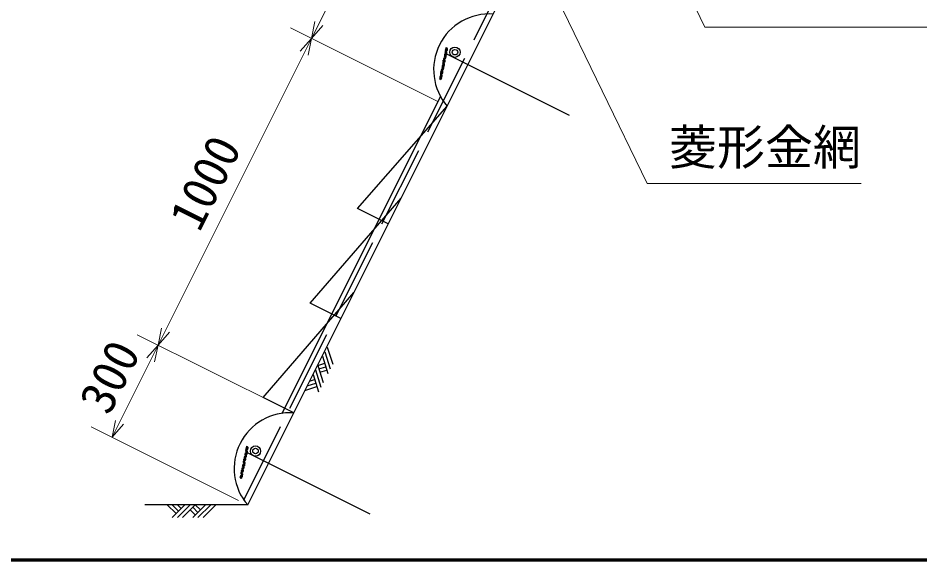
# Model space of a CAD drawing. Units: millimetres, scale not verified. Extents: x 400 to 16400, y 400 to 11650.
# Drawn here: x 12436 to 15065, y 400 to 1980 of the extents above; entities that cross this region are included whole.
import ezdxf
from ezdxf.enums import TextEntityAlignment as Align

# ---------------------------------------------------------------- set-up
doc = ezdxf.new("R2010")
doc.units = ezdxf.units.MM
doc.header["$LTSCALE"] = 40
doc.linetypes.add('DASHED', pattern=[7.5, 6, -1.5])
for name, color, linetype, lineweight in [('C-STR', 1, 'Continuous', 25), ('C-STR-DIM', 1, 'Continuous', 13), ('C-STR-HTXT', 1, 'Continuous', 13), ('C-TTL', 2, 'Continuous', 70)]:
    doc.layers.add(name, color=color, linetype=linetype, lineweight=lineweight)
doc.styles.add('ＭＳ ゴシック', font='')
doc.styles.get('ＭＳ ゴシック').set_extended_font_data('MS Gothic')

msp = doc.modelspace()

# ---------------------------------------------------------------- linework, layer by layer
at = {"layer": 'C-STR', "linetype": 'DASHED'}
msp.add_line((13094.29, 574.56), (15036.25, 4458.48), dxfattribs=at)
at = {"layer": 'C-STR', "color": 7}
for p, q in [((13105.55, 560.38), (15050.93, 4451.14)), ((13685.03, 1875.88), (14042.8, 1696.99)), ((13205.55, 827.46), (13667.43, 1751.22)), ((13330.62, 1007.19), (13346.35, 957.1)), ((13337.56, 1020.48), (13353.29, 970.4)), ((13309.79, 967.3), (13330.03, 973.65)), ((13323.67, 993.89), (13339.4, 943.8)), ((13302.85, 954), (13318.58, 903.91)), ((13309.79, 967.3), (13325.52, 917.21)), ((13312.97, 957.18), (13333.21, 963.53)), ((13316.15, 947.06), (13336.39, 953.41)), ((13285.67, 921.09), (13300.6, 925.78)), ((13295.91, 940.7), (13311.64, 890.61)), ((13271.79, 894.49), (13306.95, 905.54)), ((13278.73, 907.79), (13303.77, 915.66)), ((13103.66, 713.12), (13461.43, 534.24)), ((12976.87, 560.38), (12805.55, 560.38)), ((12870.68, 561.13), (12896.74, 535.07)), ((12922.8, 561.13), (12885.68, 524.01)), ((12885.68, 561.13), (12904.24, 542.57)), ((12937.8, 561.13), (12900.68, 524.01)), ((12900.68, 561.13), (12911.74, 550.07)), ((12952.8, 561.13), (12915.68, 524.01)), ((12945.3, 553.63), (12960.3, 538.63)), ((12982.8, 561.13), (12945.68, 524.01)), ((12952.8, 561.13), (12967.8, 546.13)), ((12997.8, 561.13), (12960.68, 524.01)), ((13012.8, 561.13), (12975.68, 524.01)), ((13105.55, 560.38), (12976.87, 560.38)), ((12937.8, 546.13), (12952.8, 531.13))]:
    msp.add_line(p, q, dxfattribs=at)
at = {"layer": 'C-STR', "color": 6}
for p, q in [((13683.47, 1894.35), (13683.26, 1893.31)), ((13683.47, 1894.35), (13685.79, 1893.54)), ((13687.91, 1890.45), (13685.79, 1893.54)), ((13679.14, 1873.46), (13678.71, 1871.38)), ((13681.17, 1866.57), (13679.06, 1869.66)), ((13680.14, 1874.91), (13683.31, 1876.9)), ((13681.42, 1884.43), (13680.98, 1882.34)), ((13683.36, 1868.52), (13681.25, 1871.61)), ((13683.45, 1877.53), (13681.33, 1880.62)), ((13681.38, 1872.24), (13684.55, 1874.24)), ((13682.42, 1885.87), (13685.59, 1887.87)), ((13683.28, 1864.71), (13683.71, 1866.8)), ((13685.64, 1879.49), (13683.52, 1882.58)), ((13685.72, 1888.5), (13683.6, 1891.59)), ((13683.65, 1883.21), (13686.82, 1885.2)), ((13685.55, 1875.68), (13685.98, 1877.77)), ((13687.82, 1886.65), (13688.25, 1888.73)), ((13672.32, 1840.56), (13671.89, 1838.48)), ((13673.33, 1842.01), (13676.35, 1844.04)), ((13674.6, 1851.53), (13674.16, 1849.44)), ((13676.48, 1844.66), (13674.51, 1847.72)), ((13674.56, 1839.34), (13677.73, 1841.34)), ((13675.6, 1852.97), (13678.77, 1854.97)), ((13676.87, 1862.5), (13676.44, 1860.41)), ((13678.82, 1846.58), (13676.7, 1849.68)), ((13678.9, 1855.6), (13676.78, 1858.69)), ((13676.83, 1850.31), (13680, 1852.3)), ((13677.87, 1863.94), (13681.04, 1865.93)), ((13678.73, 1842.78), (13679.16, 1844.87)), ((13681.09, 1857.55), (13678.97, 1860.64)), ((13679.1, 1861.28), (13682.28, 1863.27)), ((13681, 1853.74), (13681.44, 1855.83)), ((13667.78, 1818.63), (13667.35, 1816.54)), ((13669.81, 1811.73), (13667.69, 1814.82)), ((13668.78, 1820.07), (13671.95, 1822.07)), ((13670.05, 1829.6), (13669.62, 1827.51)), ((13672, 1813.68), (13669.88, 1816.77)), ((13672.08, 1822.7), (13669.96, 1825.79)), ((13670.01, 1817.41), (13673.18, 1819.4)), ((13671.05, 1831.04), (13674.22, 1833.03)), ((13674.27, 1824.65), (13672.16, 1827.74)), ((13672.23, 1822.35), (13672.22, 1822.32)), ((13672.22, 1822.32), (13672.47, 1822.34)), ((13672.47, 1822.34), (13672.22, 1822.32)), ((13672.22, 1822.29), (13672.47, 1822.34)), ((13672.47, 1822.34), (13672.22, 1822.29)), ((13672.22, 1822.32), (13672.22, 1822.29)), ((13672.22, 1822.29), (13672.23, 1822.26)), ((13672.24, 1822.38), (13672.23, 1822.35)), ((13672.23, 1822.35), (13672.47, 1822.34)), ((13672.47, 1822.34), (13672.23, 1822.35)), ((13672.23, 1822.26), (13672.47, 1822.34)), ((13672.47, 1822.34), (13672.23, 1822.26)), ((13672.23, 1822.26), (13672.25, 1822.23)), ((13674.35, 1833.66), (13672.24, 1836.75)), ((13672.26, 1822.41), (13672.24, 1822.38)), ((13672.24, 1822.38), (13672.47, 1822.34)), ((13672.47, 1822.34), (13672.24, 1822.38)), ((13672.25, 1822.23), (13672.47, 1822.34)), ((13672.47, 1822.34), (13672.25, 1822.23)), ((13672.25, 1822.23), (13672.28, 1822.21)), ((13672.29, 1822.42), (13672.26, 1822.41)), ((13672.26, 1822.41), (13672.47, 1822.34)), ((13672.47, 1822.34), (13672.26, 1822.41)), ((13672.28, 1822.21), (13672.47, 1822.34)), ((13672.47, 1822.34), (13672.28, 1822.21)), ((13672.28, 1822.21), (13672.31, 1822.19)), ((13672.29, 1828.37), (13675.46, 1830.37)), ((13672.32, 1822.44), (13672.29, 1822.42)), ((13672.29, 1822.42), (13672.47, 1822.34)), ((13672.47, 1822.34), (13672.29, 1822.42)), ((13672.31, 1822.19), (13672.47, 1822.34)), ((13672.47, 1822.34), (13672.31, 1822.19)), ((13672.31, 1822.19), (13672.34, 1822.19)), ((13672.35, 1822.44), (13672.32, 1822.44)), ((13672.32, 1822.44), (13672.47, 1822.34)), ((13672.47, 1822.34), (13672.32, 1822.44)), ((13672.34, 1822.19), (13672.47, 1822.34)), ((13672.47, 1822.34), (13672.34, 1822.19)), ((13672.34, 1822.19), (13672.37, 1822.19)), ((13672.38, 1822.43), (13672.35, 1822.44)), ((13672.35, 1822.44), (13672.47, 1822.34)), ((13672.47, 1822.34), (13672.35, 1822.44)), ((13672.37, 1822.19), (13672.47, 1822.34)), ((13672.47, 1822.34), (13672.37, 1822.19)), ((13672.37, 1822.19), (13672.4, 1822.2)), ((13672.41, 1822.42), (13672.38, 1822.43)), ((13672.38, 1822.43), (13672.47, 1822.34)), ((13672.47, 1822.34), (13672.38, 1822.43)), ((13672.4, 1822.2), (13672.47, 1822.34)), ((13672.47, 1822.34), (13672.4, 1822.2)), ((13672.4, 1822.2), (13672.43, 1822.22)), ((13672.44, 1822.4), (13672.41, 1822.42)), ((13672.41, 1822.42), (13672.47, 1822.34)), ((13672.47, 1822.34), (13672.41, 1822.42)), ((13672.43, 1822.22), (13672.47, 1822.34)), ((13672.47, 1822.34), (13672.43, 1822.22)), ((13672.43, 1822.22), (13672.45, 1822.25)), ((13672.46, 1822.37), (13672.44, 1822.4)), ((13672.44, 1822.4), (13672.47, 1822.34)), ((13672.47, 1822.34), (13672.44, 1822.4)), ((13672.45, 1822.25), (13672.47, 1822.34)), ((13672.47, 1822.34), (13672.45, 1822.25)), ((13672.45, 1822.25), (13672.46, 1822.28)), ((13672.47, 1822.34), (13672.46, 1822.37)), ((13672.46, 1822.28), (13672.47, 1822.34)), ((13672.47, 1822.34), (13672.46, 1822.28)), ((13672.46, 1822.28), (13672.47, 1822.31)), ((13672.47, 1822.31), (13672.47, 1822.34)), ((13674.19, 1820.84), (13674.62, 1822.93)), ((13676.55, 1835.62), (13674.43, 1838.71)), ((13676.46, 1831.81), (13676.89, 1833.9)), ((13665.51, 1807.66), (13665.11, 1805.57)), ((13667.8, 1800.38), (13665.42, 1803.85)), ((13666.51, 1809.1), (13669.68, 1811.1)), ((13670.27, 1801.93), (13667.61, 1805.81)), ((13667.74, 1806.44), (13670.91, 1808.43)), ((13667.8, 1800.38), (13670.27, 1801.93)), ((13671.91, 1809.88), (13672.35, 1811.96)), ((13425.75, 1424.4), (13686.93, 1723.14)), ((13288.01, 1148.92), (13552.76, 1454.81)), ((13515.2, 1379.68), (13425.75, 1424.4)), ((13150.27, 873.43), (13415.02, 1179.33)), ((13377.46, 1104.2), (13288.01, 1148.92)), ((13239.71, 828.71), (13150.27, 873.43))]:
    msp.add_line(p, q, dxfattribs=at)
at = {"layer": 'C-STR'}
for p, q in [((13097.76, 710.71), (13097.33, 708.62)), ((13098.77, 712.15), (13101.94, 714.15)), ((13100.04, 721.68), (13099.6, 719.59)), ((13102.07, 714.78), (13099.95, 717.87)), ((13100, 709.49), (13103.17, 711.48)), ((13101.04, 723.12), (13104.21, 725.11)), ((13102.09, 731.6), (13101.88, 730.56)), ((13102.09, 731.6), (13104.41, 730.79)), ((13104.26, 716.73), (13102.14, 719.82)), ((13104.34, 725.74), (13102.22, 728.83)), ((13102.27, 720.45), (13105.44, 722.45)), ((13104.17, 712.92), (13104.6, 715.01)), ((13106.53, 727.7), (13104.41, 730.79)), ((13106.44, 723.89), (13106.88, 725.98)), ((13093.22, 688.78), (13092.79, 686.69)), ((13095.11, 681.91), (13093.13, 684.97)), ((13094.22, 690.22), (13097.39, 692.21)), ((13095.49, 699.74), (13095.06, 697.65)), ((13097.44, 683.83), (13095.32, 686.92)), ((13097.52, 692.84), (13095.4, 695.93)), ((13095.45, 687.55), (13098.63, 689.55)), ((13096.49, 701.18), (13099.66, 703.18)), ((13099.71, 694.8), (13097.6, 697.89)), ((13099.79, 703.81), (13097.68, 706.9)), ((13097.73, 698.52), (13100.9, 700.51)), ((13099.63, 690.99), (13100.06, 693.08)), ((13101.99, 705.76), (13099.87, 708.85)), ((13101.9, 701.96), (13102.33, 704.04)), ((13087.4, 657.32), (13090.57, 659.31)), ((13088.67, 666.84), (13088.24, 664.75)), ((13090.7, 659.94), (13088.59, 663.03)), ((13089.67, 668.28), (13092.85, 670.28)), ((13090.95, 677.81), (13090.51, 675.72)), ((13092.89, 661.9), (13090.78, 664.99)), ((13090.85, 659.6), (13090.84, 659.56)), ((13090.84, 659.56), (13091.09, 659.59)), ((13091.09, 659.59), (13090.84, 659.56)), ((13090.84, 659.53), (13091.09, 659.59)), ((13091.09, 659.59), (13090.84, 659.53)), ((13090.84, 659.56), (13090.84, 659.53)), ((13090.84, 659.53), (13090.86, 659.5)), ((13090.86, 659.63), (13090.85, 659.6)), ((13090.85, 659.6), (13091.09, 659.59)), ((13091.09, 659.59), (13090.85, 659.6)), ((13092.98, 670.91), (13090.86, 674)), ((13090.88, 659.65), (13090.86, 659.63)), ((13090.86, 659.63), (13091.09, 659.59)), ((13091.09, 659.59), (13090.86, 659.63)), ((13090.86, 659.5), (13091.09, 659.59)), ((13091.09, 659.59), (13090.86, 659.5)), ((13090.86, 659.5), (13090.87, 659.47)), ((13090.87, 659.47), (13091.09, 659.59)), ((13091.09, 659.59), (13090.87, 659.47)), ((13090.87, 659.47), (13090.9, 659.45)), ((13090.91, 659.67), (13090.88, 659.65)), ((13090.88, 659.65), (13091.09, 659.59)), ((13091.09, 659.59), (13090.88, 659.65)), ((13090.9, 659.45), (13091.09, 659.59)), ((13091.09, 659.59), (13090.9, 659.45)), ((13090.9, 659.45), (13090.93, 659.44)), ((13090.91, 665.62), (13094.08, 667.61)), ((13090.94, 659.68), (13090.91, 659.67)), ((13090.91, 659.67), (13091.09, 659.59)), ((13091.09, 659.59), (13090.91, 659.67)), ((13090.93, 659.44), (13091.09, 659.59)), ((13091.09, 659.59), (13090.93, 659.44)), ((13090.93, 659.44), (13090.96, 659.43)), ((13090.97, 659.68), (13090.94, 659.68)), ((13090.94, 659.68), (13091.09, 659.59)), ((13091.09, 659.59), (13090.94, 659.68)), ((13090.96, 659.43), (13091.09, 659.59)), ((13091.09, 659.59), (13090.96, 659.43)), ((13090.96, 659.43), (13090.99, 659.44)), ((13091, 659.68), (13090.97, 659.68)), ((13090.97, 659.68), (13091.09, 659.59)), ((13091.09, 659.59), (13090.97, 659.68)), ((13090.99, 659.44), (13091.09, 659.59)), ((13091.09, 659.59), (13090.99, 659.44)), ((13090.99, 659.44), (13091.02, 659.45)), ((13091.03, 659.66), (13091, 659.68)), ((13091, 659.68), (13091.09, 659.59)), ((13091.09, 659.59), (13091, 659.68)), ((13091.02, 659.45), (13091.09, 659.59)), ((13091.09, 659.59), (13091.02, 659.45)), ((13091.02, 659.45), (13091.05, 659.47)), ((13091.06, 659.64), (13091.03, 659.66)), ((13091.03, 659.66), (13091.09, 659.59)), ((13091.09, 659.59), (13091.03, 659.66)), ((13091.05, 659.47), (13091.09, 659.59)), ((13091.09, 659.59), (13091.05, 659.47)), ((13091.05, 659.47), (13091.07, 659.49)), ((13091.08, 659.62), (13091.06, 659.64)), ((13091.06, 659.64), (13091.09, 659.59)), ((13091.09, 659.59), (13091.06, 659.64)), ((13091.07, 659.49), (13091.09, 659.59)), ((13091.09, 659.59), (13091.07, 659.49)), ((13091.07, 659.49), (13091.09, 659.52)), ((13091.09, 659.59), (13091.08, 659.62)), ((13091.09, 659.52), (13091.09, 659.59)), ((13091.09, 659.59), (13091.09, 659.52)), ((13091.09, 659.55), (13091.09, 659.59)), ((13091.09, 659.52), (13091.09, 659.55)), ((13091.95, 679.25), (13094.97, 681.28)), ((13092.81, 658.09), (13093.24, 660.18)), ((13095.17, 672.86), (13093.05, 675.95)), ((13093.18, 676.59), (13096.35, 678.58)), ((13095.08, 669.05), (13095.51, 671.14)), ((13097.35, 680.02), (13097.79, 682.11)), ((13084.13, 644.91), (13083.73, 642.81)), ((13086.42, 637.62), (13084.04, 641.1)), ((13085.13, 646.35), (13088.3, 648.34)), ((13086.4, 655.87), (13085.97, 653.79)), ((13088.89, 639.18), (13086.23, 643.05)), ((13088.43, 648.98), (13086.31, 652.07)), ((13086.36, 643.69), (13089.53, 645.68)), ((13086.42, 637.62), (13088.89, 639.18)), ((13090.62, 650.93), (13088.51, 654.02)), ((13088.64, 654.65), (13091.81, 656.65)), ((13090.53, 647.12), (13090.97, 649.21))]:
    msp.add_line(p, q, dxfattribs=at)
at = {"layer": 'C-STR', "color": 7}
for centre, radius in [((13709.63, 1880.35), 15), ((13709.63, 1880.35), 8), ((13128.25, 717.59), 15), ((13128.25, 717.59), 8)]:
    msp.add_circle(centre, radius, dxfattribs=at)
at = {"layer": 'C-STR', "color": 6}
for centre, radius in [((13683.26, 1871.52), 1.64), ((13683.71, 1888.59), 1.64), ((13676.44, 1838.62), 1.64), ((13676.89, 1855.69), 1.64), ((13670.07, 1822.78), 1.64), ((13672.34, 1822.31), 0.125), ((13669.62, 1805.72), 1.64)]:
    msp.add_circle(centre, radius, dxfattribs=at)
at = {"layer": 'C-STR'}
for centre, radius in [((13101.88, 708.77), 1.64), ((13102.33, 725.83), 1.64), ((13095.51, 692.93), 1.64), ((13088.7, 660.03), 1.64), ((13090.97, 659.56), 0.125), ((13095.06, 675.87), 1.64), ((13088.24, 642.97), 1.64)]:
    msp.add_circle(centre, radius, dxfattribs=at)
at = {"layer": 'C-STR', "color": 7}
for centre in [(13809.91, 1829.35), (13228.53, 666.6)]:
    msp.add_arc(centre, 162.5, 86.05481, 220.81508, dxfattribs=at)
at = {"layer": 'C-STR', "color": 6}
for centre, radius, start, end in [((13685.45, 1892.86), 2.24, 168.29205, 214.41536), ((13680.9, 1870.92), 2.24, 168.29205, 214.41536), ((13681.34, 1873.01), 2.24, 122.16875, 168.29205), ((13683.18, 1881.89), 2.24, 168.29205, 214.41536), ((13680.8, 1866.31), 0.448, 302.16875, 34.41536), ((13681.62, 1871.86), 0.448, 122.16875, 214.41536), ((13683.61, 1883.98), 2.24, 122.16875, 168.29205), ((13683.08, 1877.28), 0.448, 302.16875, 34.41536), ((13681.52, 1867.25), 2.24, 348.29205, 34.41536), ((13683.89, 1882.83), 0.448, 122.16875, 214.41536), ((13683.36, 1876.13), 2.24, 302.16875, 348.29205), ((13685.35, 1888.25), 0.448, 302.16875, 34.41536), ((13683.79, 1878.22), 2.24, 348.29205, 34.41536), ((13685.63, 1887.1), 2.24, 302.16875, 348.29205), ((13686.06, 1889.19), 2.24, 348.29205, 34.41536), ((13674.52, 1840.11), 2.24, 122.16875, 168.29205), ((13676.36, 1848.99), 2.24, 168.29205, 214.41536), ((13676.79, 1851.08), 2.24, 122.16875, 168.29205), ((13676.11, 1844.42), 0.448, 302.16875, 32.81518), ((13678.63, 1859.95), 2.24, 168.29205, 214.41536), ((13677.07, 1849.93), 0.448, 122.16875, 214.41536), ((13679.06, 1862.04), 2.24, 122.16875, 168.29205), ((13676.54, 1843.23), 2.24, 302.16875, 348.29205), ((13678.53, 1855.35), 0.448, 302.16875, 34.41536), ((13676.97, 1845.32), 2.24, 348.29205, 34.41536), ((13679.34, 1860.9), 0.448, 122.16875, 214.41536), ((13678.81, 1854.2), 2.24, 302.16875, 348.29205), ((13679.24, 1856.29), 2.24, 348.29205, 34.41536), ((13681.08, 1865.17), 2.24, 302.16875, 348.29205), ((13669.54, 1816.09), 2.24, 168.29205, 214.41536), ((13669.97, 1818.18), 2.24, 122.16875, 168.29205), ((13671.81, 1827.05), 2.24, 168.29205, 214.41536), ((13670.25, 1817.03), 0.448, 122.16875, 214.41536), ((13672.24, 1829.14), 2.24, 122.16875, 168.29205), ((13674.08, 1838.02), 2.24, 168.29205, 214.41536), ((13671.71, 1822.44), 0.448, 302.16875, 34.41536), ((13672.53, 1828), 0.448, 122.16875, 214.41536), ((13671.99, 1821.3), 2.24, 302.16875, 348.29205), ((13673.98, 1833.41), 0.448, 302.16875, 34.41536), ((13672.42, 1823.39), 2.24, 348.29205, 34.41536), ((13674.8, 1838.96), 0.448, 122.16875, 214.41536), ((13674.26, 1832.26), 2.24, 302.16875, 348.29205), ((13674.7, 1834.35), 2.24, 348.29205, 34.41536), ((13668.21, 1805.16), 3.12, 172.58807, 203.47899), ((13667.7, 1807.21), 2.24, 122.16875, 168.29205), ((13667.98, 1806.06), 0.448, 122.16875, 214.41536), ((13669.44, 1811.48), 0.448, 302.16875, 34.41536), ((13669.72, 1810.33), 2.24, 302.16875, 348.29205), ((13670.15, 1812.42), 2.24, 348.29205, 34.41536)]:
    msp.add_arc(centre, radius, start, end, dxfattribs=at)
at = {"layer": 'C-STR'}
for centre, radius, start, end in [((13099.96, 710.25), 2.24, 122.16875, 168.29205), ((13101.8, 719.13), 2.24, 168.29205, 214.41536), ((13102.23, 721.22), 2.24, 122.16875, 168.29205), ((13104.07, 730.1), 2.24, 168.29205, 214.41536), ((13101.7, 714.52), 0.448, 302.16875, 34.41536), ((13102.51, 720.07), 0.448, 122.16875, 214.41536), ((13101.98, 713.38), 2.24, 302.16875, 348.29205), ((13103.97, 725.49), 0.448, 302.16875, 34.41536), ((13102.41, 715.47), 2.24, 348.29205, 34.41536), ((13104.25, 724.34), 2.24, 302.16875, 348.29205), ((13104.68, 726.43), 2.24, 348.29205, 34.41536), ((13094.98, 686.23), 2.24, 168.29205, 214.41536), ((13095.41, 688.32), 2.24, 122.16875, 168.29205), ((13097.25, 697.2), 2.24, 168.29205, 214.41536), ((13095.69, 687.17), 0.448, 122.16875, 214.41536), ((13097.69, 699.29), 2.24, 122.16875, 168.29205), ((13099.53, 708.17), 2.24, 168.29205, 214.41536), ((13097.15, 692.59), 0.448, 302.16875, 34.41536), ((13095.59, 682.56), 2.24, 348.29205, 34.41536), ((13097.97, 698.14), 0.448, 122.16875, 214.41536), ((13097.43, 691.44), 2.24, 302.16875, 348.29205), ((13099.43, 703.56), 0.448, 302.16875, 34.41536), ((13097.87, 693.53), 2.24, 348.29205, 34.41536), ((13100.24, 709.11), 0.448, 122.16875, 214.41536), ((13099.71, 702.41), 2.24, 302.16875, 348.29205), ((13100.14, 704.5), 2.24, 348.29205, 34.41536), ((13088.59, 655.42), 2.24, 122.16875, 168.29205), ((13090.43, 664.3), 2.24, 168.29205, 214.41536), ((13090.87, 666.39), 2.24, 122.16875, 168.29205), ((13092.71, 675.27), 2.24, 168.29205, 214.41536), ((13090.33, 659.69), 0.448, 302.16875, 34.41536), ((13091.15, 665.24), 0.448, 122.16875, 214.41536), ((13093.14, 677.35), 2.24, 122.16875, 168.29205), ((13090.61, 658.54), 2.24, 302.16875, 348.29205), ((13092.61, 670.66), 0.448, 302.16875, 34.41536), ((13091.05, 660.63), 2.24, 348.29205, 34.41536), ((13093.42, 676.21), 0.448, 122.16875, 214.41536), ((13092.89, 669.51), 2.24, 302.16875, 348.29205), ((13094.73, 681.66), 0.448, 302.16875, 32.81518), ((13093.32, 671.6), 2.24, 348.29205, 34.41536), ((13095.16, 680.48), 2.24, 302.16875, 348.29205), ((13086.83, 642.41), 3.12, 172.58807, 203.47899), ((13086.32, 644.45), 2.24, 122.16875, 168.29205), ((13088.16, 653.33), 2.24, 168.29205, 214.41536), ((13086.6, 643.31), 0.448, 122.16875, 214.41536), ((13088.06, 648.72), 0.448, 302.16875, 34.41536), ((13088.87, 654.27), 0.448, 122.16875, 214.41536), ((13088.34, 647.58), 2.24, 302.16875, 348.29205), ((13088.77, 649.66), 2.24, 348.29205, 34.41536)]:
    msp.add_arc(centre, radius, start, end, dxfattribs=at)
at = {"layer": 'C-STR-DIM'}
for p, q in [((13291.66, 1920.77), (13425.82, 2189.1)), ((13660.09, 1736.56), (13230.77, 1951.22)), ((13291.66, 1920.77), (13301.68, 1969.76)), ((13291.66, 1920.77), (13324.83, 1958.18)), ((12844.45, 1026.35), (13291.66, 1920.77)), ((13291.66, 1920.77), (13258.49, 1883.36)), ((13291.66, 1920.77), (13281.64, 1871.79)), ((13212.88, 842.13), (12783.56, 1056.79)), ((12844.45, 1026.35), (12854.47, 1075.33)), ((12844.45, 1026.35), (12877.62, 1063.76)), ((12710.28, 758.02), (12844.45, 1026.35)), ((12844.45, 1026.35), (12811.27, 988.94)), ((12844.45, 1026.35), (12834.42, 977.36)), ((12710.28, 758.02), (12720.31, 807)), ((12710.28, 758.02), (12743.45, 795.43)), ((13078.72, 573.8), (12649.39, 788.46))]:
    msp.add_line(p, q, dxfattribs=at)
at = {"layer": 'C-STR-HTXT'}
for p, q in [((14438.1, 1953.01), (14086.83, 2678.31)), ((14269.65, 1497.45), (13918.38, 2222.75)), ((14438.1, 1953.01), (15167.1, 1953.01)), ((14269.65, 1497.45), (14893.26, 1497.45))]:
    msp.add_line(p, q, dxfattribs=at)
at = {"layer": 'C-TTL'}
msp.add_lwpolyline([(400, 400), (16400, 400), (16400, 11480), (400, 11480)], close=True, dxfattribs=at)

# ---------------------------------------------------------------- texts
at = {"layer": 'C-STR-DIM', "color": 7, "style": 'ＭＳ ゴシック'}
msp.add_text('菱形金網', height=102.6, dxfattribs=at).set_placement((14333.26, 1521.45), align=Align.BOTTOM_LEFT)
for s, p in [('1000', (12992.38, 1338.71)), ('300', (12729.27, 804.16))]:
    msp.add_text(s, height=102.6, rotation=63.435, dxfattribs=at).set_placement(p, align=Align.BOTTOM_LEFT)

doc.saveas('drawing.dxf')
